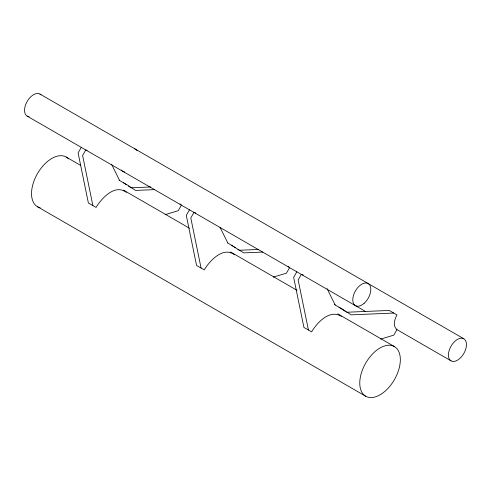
<?xml version="1.0" encoding="UTF-8"?>
<svg xmlns="http://www.w3.org/2000/svg" width="491" height="491" viewBox="0 0 491 491"><rect width="100%" height="100%" fill="white"/><g stroke="black" fill="none" stroke-linecap="round" stroke-linejoin="round"><path stroke-width="0.74" d="M81.285 147.361L78.1 152.885L88.374 202.986L96.07 207.429C101.619 198.229 115.023 183.603 126.371 192.362M189.477 209.829L186.285 215.346L196.566 265.453L204.262 269.89C209.804 260.69 223.215 246.065 234.563 254.823M296.828 271.805L293.643 277.329L303.917 327.429L311.613 331.873C317.217 322.427 329.713 309.066 341.374 316.308M165.117 214.647L178.233 210.7L181.418 205.177L179.988 203.851M273.303 277.108L286.425 273.162L289.61 267.644L288.18 266.312M380.66 339.091L393.776 335.144L396.961 329.621C392.444 325.999 394.635 319.193 396.961 314.897L389.271 310.453L346.578 312.251M131.036 187.808L150.854 186.973M154.604 189.612L135.547 190.416L127.948 185.346L118.969 180.16M258.284 249.471L239.227 250.275L237.957 249.428M262.789 252.073L243.732 252.877L227.793 242.996M393.776 313.055L351.09 314.854L343.491 309.79L334.512 304.604M87.036 150.35L85.796 149.97L82.605 155.487L92.885 205.588M195.854 213.008L193.982 212.431L190.796 217.949L201.071 268.055M303.205 274.985L301.339 274.408L298.147 279.931L308.428 330.032M39.943 94.051L463.811 338.765A12.748 7.359 -60 0 1 459.766 358.522A12.748 7.359 -60 0 1 448.725 352.145A12.748 7.359 -60 0 1 463.811 338.765M27.189 116.134L365.519 311.466M396.685 329.461L451.057 360.854M66.156 157.034L80.745 165.455M123.468 190.121L189.495 228.241M230.604 251.981L296.92 290.261M337.728 313.823L394.396 346.542A28.687 16.565 -60 0 1 385.3 390.983A28.687 16.565 -60 0 1 360.455 376.634A28.687 16.565 -60 0 1 394.396 346.542M37.469 206.723L365.709 396.231M338.98 307.188L345.314 311.411M231.629 245.205L235.428 247.74M123.437 182.744L126.604 184.855M128.501 186.12L130.403 187.39M327.074 288.647L335.181 304.997M220.06 227.345L227.83 243.014M111.531 164.203L119.638 180.553M40.182 207.785A28.687 16.565 -60 0 1 37.469 173.599A28.687 16.565 -60 0 1 68.433 158.851M29.055 116.711A12.748 7.359 -60 0 1 26.919 101.895A12.748 7.359 -60 0 1 40.949 94.855M134.362 148.791A12.748 7.359 -60 0 1 137.001 150.59M124.683 171.924A12.748 7.359 -60 0 1 121.387 170.015M364.138 303.309A12.748 7.359 -60 0 0 368.182 283.559A12.748 7.359 -60 0 0 353.097 296.932A12.748 7.359 -60 0 0 364.138 303.309"/></g></svg>
